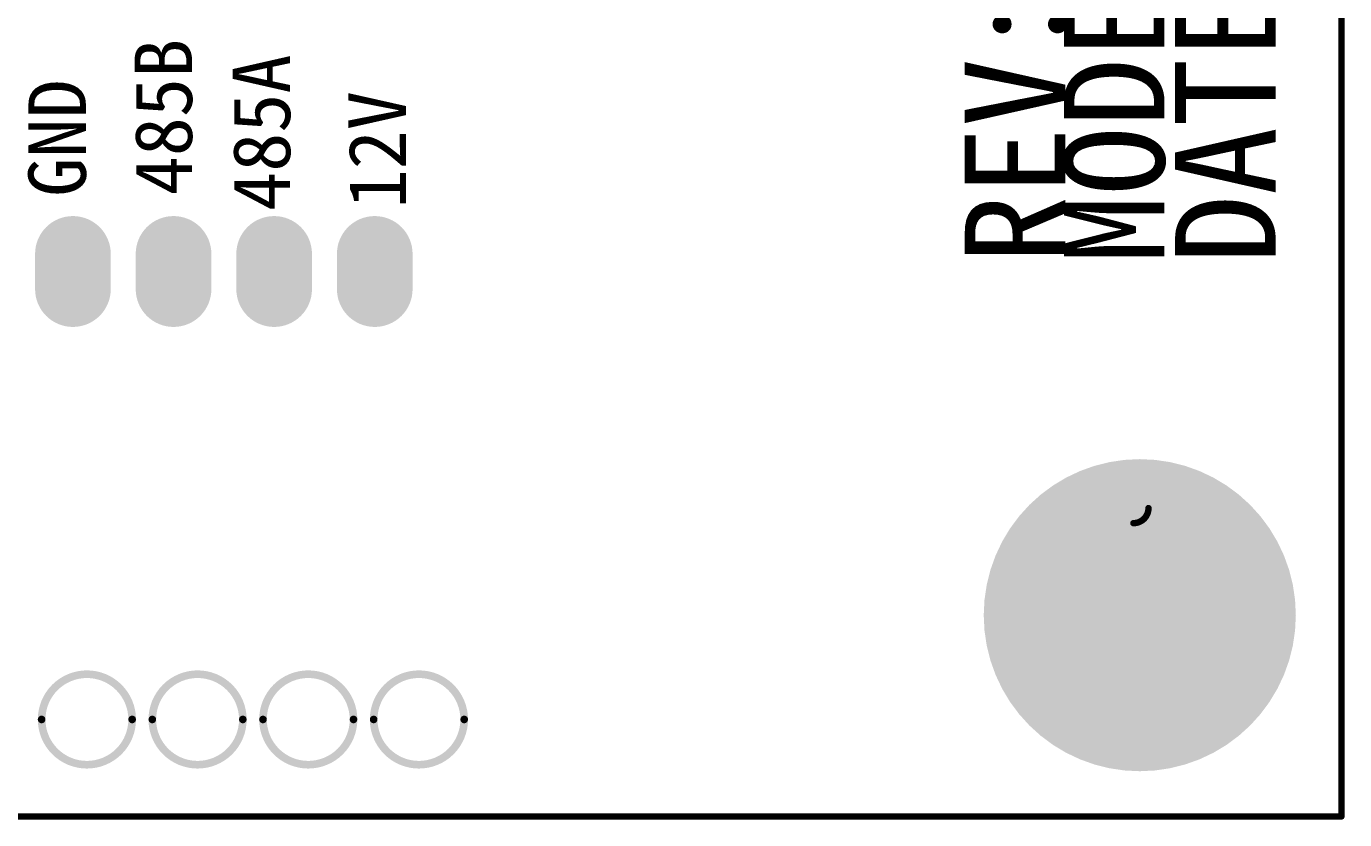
# Model space of a CAD drawing. Header units: inches. Extents: x 32166 to 66782, y 2386 to 7162.
# Drawn here: x 32972.6 to 33234.7, y 3394.3 to 3552 of the extents above; entities that cross this region are included whole.
import ezdxf

# ---------------------------------------------------------------- set-up
doc = ezdxf.new("R2010")
doc.units = ezdxf.units.IN
doc.header["$LTSCALE"] = 0.64311
doc.header["$MEASUREMENT"] = 0
for name, color, linetype in [('KEEPOUTLAYER', 6, 'CONTINUOUS'), ('MIDLAYER9', 2, 'CONTINUOUS'), ('MULTILAYER', 9, 'CONTINUOUS'), ('TOPLAYER', 1, 'CONTINUOUS'), ('TOPOVERLAY', 2, 'CONTINUOUS'), ('TOPSOLDER', 216, 'CONTINUOUS')]:
    doc.layers.add(name, color=color, linetype=linetype)
doc.styles.get("Standard").update_dxf_attribs({"font": 'txt', "width": 0.8})

msp = doc.modelspace()

# ---------------------------------------------------------------- linework, layer by layer
at = {"layer": 'KEEPOUTLAYER', "const_width": 1.28}
for points in [[(33234.02, 3394.92), (33234.02, 3894.92)], [(32754.02, 3394.92), (33234.02, 3394.92)]]:
    msp.add_lwpolyline(points, dxfattribs=at)
at = {"layer": 'KEEPOUTLAYER'}
for points, const_width in [([(32993.65, 3414.19, 1), (32975.65, 3414.19, 1)], 1.52), ([(33015.65, 3414.19, 1), (32997.65, 3414.19, 1)], 1.52), ([(33037.65, 3414.19, 1), (33019.65, 3414.19, 1)], 1.52), ([(33059.65, 3414.19, 1), (33041.65, 3414.19, 1)], 1.52), ([(32975.27, 3414.19, 1), (32976.02, 3414.19, 1)], 0.758), ([(32993.27, 3414.19, 1), (32994.02, 3414.19, 1)], 0.758), ([(32997.27, 3414.19, 1), (32998.02, 3414.19, 1)], 0.758), ([(33015.27, 3414.19, 1), (33016.02, 3414.19, 1)], 0.758), ([(33019.27, 3414.19, 1), (33020.02, 3414.19, 1)], 0.758), ([(33037.27, 3414.19, 1), (33038.02, 3414.19, 1)], 0.758), ([(33041.27, 3414.19, 1), (33042.02, 3414.19, 1)], 0.758), ([(33059.27, 3414.19, 1), (33060.02, 3414.19, 1)], 0.758), ([(33233.7, 3394.92, 1), (33234.34, 3394.92, 1)], 0.639), ([(33233.7, 3394.92, 1), (33234.34, 3394.92, 1)], 0.639)]:
    msp.add_lwpolyline(points, format="xyb", close=True, dxfattribs=dict(at, const_width=const_width))
at = {"layer": 'MIDLAYER9', "const_width": 13}
for points in [[(32981.87, 3506.74), (32981.87, 3499.74)], [(33001.87, 3506.74), (33001.87, 3499.74)], [(33021.87, 3506.74), (33021.87, 3499.74)], [(33041.87, 3506.74), (33041.87, 3499.74)]]:
    msp.add_lwpolyline(points, dxfattribs=at)
at = {"layer": 'MIDLAYER9'}
for points, const_width in [([(32978.62, 3506.74, 1), (32985.12, 3506.74, 1)], 6.5), ([(32998.62, 3506.74, 1), (33005.12, 3506.74, 1)], 6.5), ([(33018.62, 3506.74, 1), (33025.12, 3506.74, 1)], 6.5), ([(33038.62, 3506.74, 1), (33045.12, 3506.74, 1)], 6.5), ([(32978.62, 3499.74, 1), (32985.12, 3499.74, 1)], 6.5), ([(32998.62, 3499.74, 1), (33005.12, 3499.74, 1)], 6.5), ([(33018.62, 3499.74, 1), (33025.12, 3499.74, 1)], 6.5), ([(33038.62, 3499.74, 1), (33045.12, 3499.74, 1)], 6.5), ([(33178.94, 3434.92, 1), (33208.94, 3434.92, 1)], 30), ([(33192.92, 3456.9, 1), (33195.92, 3456.9, 1)], 3), ([(33192.92, 3456.9, 1), (33195.92, 3456.9, 1)], 3), ([(33192.92, 3456.9, 1), (33195.92, 3456.9, 1)], 3), ([(33185.13, 3455.48, 1), (33188.13, 3455.48, 1)], 3), ([(33185.13, 3455.48, 1), (33188.13, 3455.48, 1)], 3), ([(33185.13, 3455.48, 1), (33188.13, 3455.48, 1)], 3), ([(33200.72, 3455.58, 1), (33203.72, 3455.58, 1)], 3), ([(33200.72, 3455.58, 1), (33203.72, 3455.58, 1)], 3), ([(33200.72, 3455.58, 1), (33203.72, 3455.58, 1)], 3), ([(33178.29, 3451.48, 1), (33181.29, 3451.48, 1)], 3), ([(33178.29, 3451.48, 1), (33181.29, 3451.48, 1)], 3), ([(33178.29, 3451.48, 1), (33181.29, 3451.48, 1)], 3), ([(33207.61, 3451.66, 1), (33210.61, 3451.66, 1)], 3), ([(33207.61, 3451.66, 1), (33210.61, 3451.66, 1)], 3), ([(33207.61, 3451.66, 1), (33210.61, 3451.66, 1)], 3), ([(33212.73, 3445.62, 1), (33215.73, 3445.62, 1)], 3), ([(33212.73, 3445.62, 1), (33215.73, 3445.62, 1)], 3), ([(33212.73, 3445.62, 1), (33215.73, 3445.62, 1)], 3), ([(33173.24, 3445.39, 1), (33176.24, 3445.39, 1)], 3), ([(33173.24, 3445.39, 1), (33176.24, 3445.39, 1)], 3), ([(33173.24, 3445.39, 1), (33176.24, 3445.39, 1)], 3), ([(33170.58, 3437.93, 1), (33173.58, 3437.93, 1)], 3), ([(33170.58, 3437.93, 1), (33173.58, 3437.93, 1)], 3), ([(33170.58, 3437.93, 1), (33173.58, 3437.93, 1)], 3), ([(33215.48, 3438.2, 1), (33218.48, 3438.2, 1)], 3), ([(33215.48, 3438.2, 1), (33218.48, 3438.2, 1)], 3), ([(33215.48, 3438.2, 1), (33218.48, 3438.2, 1)], 3), ([(33170.62, 3430.01, 1), (33173.62, 3430.01, 1)], 3), ([(33170.62, 3430.01, 1), (33173.62, 3430.01, 1)], 3), ([(33170.62, 3430.01, 1), (33173.62, 3430.01, 1)], 3), ([(33215.53, 3430.28, 1), (33218.53, 3430.28, 1)], 3), ([(33215.53, 3430.28, 1), (33218.53, 3430.28, 1)], 3), ([(33215.53, 3430.28, 1), (33218.53, 3430.28, 1)], 3), ([(33173.38, 3422.59, 1), (33176.38, 3422.59, 1)], 3), ([(33173.38, 3422.59, 1), (33176.38, 3422.59, 1)], 3), ([(33173.38, 3422.59, 1), (33176.38, 3422.59, 1)], 3), ([(33212.87, 3422.82, 1), (33215.87, 3422.82, 1)], 3), ([(33212.87, 3422.82, 1), (33215.87, 3422.82, 1)], 3), ([(33212.87, 3422.82, 1), (33215.87, 3422.82, 1)], 3), ([(33207.81, 3416.73, 1), (33210.81, 3416.73, 1)], 3), ([(33207.81, 3416.73, 1), (33210.81, 3416.73, 1)], 3), ([(33207.81, 3416.73, 1), (33210.81, 3416.73, 1)], 3), ([(33178.5, 3416.55, 1), (33181.5, 3416.55, 1)], 3), ([(33178.5, 3416.55, 1), (33181.5, 3416.55, 1)], 3), ([(33185.38, 3412.63, 1), (33188.38, 3412.63, 1)], 3), ([(33185.38, 3412.63, 1), (33188.38, 3412.63, 1)], 3), ([(33200.98, 3412.73, 1), (33203.98, 3412.73, 1)], 3), ([(33200.98, 3412.73, 1), (33203.98, 3412.73, 1)], 3), ([(33193.19, 3411.3, 1), (33196.19, 3411.3, 1)], 3), ([(33193.19, 3411.3, 1), (33196.19, 3411.3, 1)], 3)]:
    msp.add_lwpolyline(points, format="xyb", close=True, dxfattribs=dict(at, const_width=const_width))
at = {"layer": 'MULTILAYER', "const_width": 13}
for points in [[(32981.87, 3506.74), (32981.87, 3499.74)], [(33001.87, 3506.74), (33001.87, 3499.74)], [(33021.87, 3506.74), (33021.87, 3499.74)], [(33041.87, 3506.74), (33041.87, 3499.74)]]:
    msp.add_lwpolyline(points, dxfattribs=at)
at = {"layer": 'MULTILAYER'}
for points, const_width in [([(32978.62, 3506.74, 1), (32985.12, 3506.74, 1)], 6.5), ([(32998.62, 3506.74, 1), (33005.12, 3506.74, 1)], 6.5), ([(33018.62, 3506.74, 1), (33025.12, 3506.74, 1)], 6.5), ([(33038.62, 3506.74, 1), (33045.12, 3506.74, 1)], 6.5), ([(32978.62, 3499.74, 1), (32985.12, 3499.74, 1)], 6.5), ([(32998.62, 3499.74, 1), (33005.12, 3499.74, 1)], 6.5), ([(33018.62, 3499.74, 1), (33025.12, 3499.74, 1)], 6.5), ([(33038.62, 3499.74, 1), (33045.12, 3499.74, 1)], 6.5), ([(33178.94, 3434.92, 1), (33208.94, 3434.92, 1)], 30), ([(33192.92, 3456.9, 1), (33195.92, 3456.9, 1)], 3), ([(33192.92, 3456.9, 1), (33195.92, 3456.9, 1)], 3), ([(33192.92, 3456.9, 1), (33195.92, 3456.9, 1)], 3), ([(33185.13, 3455.48, 1), (33188.13, 3455.48, 1)], 3), ([(33185.13, 3455.48, 1), (33188.13, 3455.48, 1)], 3), ([(33185.13, 3455.48, 1), (33188.13, 3455.48, 1)], 3), ([(33200.72, 3455.58, 1), (33203.72, 3455.58, 1)], 3), ([(33200.72, 3455.58, 1), (33203.72, 3455.58, 1)], 3), ([(33200.72, 3455.58, 1), (33203.72, 3455.58, 1)], 3), ([(33178.29, 3451.48, 1), (33181.29, 3451.48, 1)], 3), ([(33178.29, 3451.48, 1), (33181.29, 3451.48, 1)], 3), ([(33178.29, 3451.48, 1), (33181.29, 3451.48, 1)], 3), ([(33207.61, 3451.66, 1), (33210.61, 3451.66, 1)], 3), ([(33207.61, 3451.66, 1), (33210.61, 3451.66, 1)], 3), ([(33207.61, 3451.66, 1), (33210.61, 3451.66, 1)], 3), ([(33212.73, 3445.62, 1), (33215.73, 3445.62, 1)], 3), ([(33212.73, 3445.62, 1), (33215.73, 3445.62, 1)], 3), ([(33212.73, 3445.62, 1), (33215.73, 3445.62, 1)], 3), ([(33173.24, 3445.39, 1), (33176.24, 3445.39, 1)], 3), ([(33173.24, 3445.39, 1), (33176.24, 3445.39, 1)], 3), ([(33173.24, 3445.39, 1), (33176.24, 3445.39, 1)], 3), ([(33170.58, 3437.93, 1), (33173.58, 3437.93, 1)], 3), ([(33170.58, 3437.93, 1), (33173.58, 3437.93, 1)], 3), ([(33170.58, 3437.93, 1), (33173.58, 3437.93, 1)], 3), ([(33215.48, 3438.2, 1), (33218.48, 3438.2, 1)], 3), ([(33215.48, 3438.2, 1), (33218.48, 3438.2, 1)], 3), ([(33215.48, 3438.2, 1), (33218.48, 3438.2, 1)], 3), ([(33170.62, 3430.01, 1), (33173.62, 3430.01, 1)], 3), ([(33170.62, 3430.01, 1), (33173.62, 3430.01, 1)], 3), ([(33170.62, 3430.01, 1), (33173.62, 3430.01, 1)], 3), ([(33215.53, 3430.28, 1), (33218.53, 3430.28, 1)], 3), ([(33215.53, 3430.28, 1), (33218.53, 3430.28, 1)], 3), ([(33215.53, 3430.28, 1), (33218.53, 3430.28, 1)], 3), ([(33173.38, 3422.59, 1), (33176.38, 3422.59, 1)], 3), ([(33173.38, 3422.59, 1), (33176.38, 3422.59, 1)], 3), ([(33173.38, 3422.59, 1), (33176.38, 3422.59, 1)], 3), ([(33212.87, 3422.82, 1), (33215.87, 3422.82, 1)], 3), ([(33212.87, 3422.82, 1), (33215.87, 3422.82, 1)], 3), ([(33212.87, 3422.82, 1), (33215.87, 3422.82, 1)], 3), ([(33207.81, 3416.73, 1), (33210.81, 3416.73, 1)], 3), ([(33207.81, 3416.73, 1), (33210.81, 3416.73, 1)], 3), ([(33207.81, 3416.73, 1), (33210.81, 3416.73, 1)], 3), ([(33178.5, 3416.55, 1), (33181.5, 3416.55, 1)], 3), ([(33178.5, 3416.55, 1), (33181.5, 3416.55, 1)], 3), ([(33185.38, 3412.63, 1), (33188.38, 3412.63, 1)], 3), ([(33185.38, 3412.63, 1), (33188.38, 3412.63, 1)], 3), ([(33200.98, 3412.73, 1), (33203.98, 3412.73, 1)], 3), ([(33200.98, 3412.73, 1), (33203.98, 3412.73, 1)], 3), ([(33193.19, 3411.3, 1), (33196.19, 3411.3, 1)], 3), ([(33193.19, 3411.3, 1), (33196.19, 3411.3, 1)], 3)]:
    msp.add_lwpolyline(points, format="xyb", close=True, dxfattribs=dict(at, const_width=const_width))
at = {"layer": 'TOPLAYER', "const_width": 13}
for points in [[(32981.87, 3506.74), (32981.87, 3499.74)], [(33001.87, 3506.74), (33001.87, 3499.74)], [(33021.87, 3506.74), (33021.87, 3499.74)], [(33041.87, 3506.74), (33041.87, 3499.74)]]:
    msp.add_lwpolyline(points, dxfattribs=at)
at = {"layer": 'TOPLAYER'}
for points, const_width in [([(32978.62, 3506.74, 1), (32985.12, 3506.74, 1)], 6.5), ([(32998.62, 3506.74, 1), (33005.12, 3506.74, 1)], 6.5), ([(33018.62, 3506.74, 1), (33025.12, 3506.74, 1)], 6.5), ([(33038.62, 3506.74, 1), (33045.12, 3506.74, 1)], 6.5), ([(32978.62, 3499.74, 1), (32985.12, 3499.74, 1)], 6.5), ([(32998.62, 3499.74, 1), (33005.12, 3499.74, 1)], 6.5), ([(33018.62, 3499.74, 1), (33025.12, 3499.74, 1)], 6.5), ([(33038.62, 3499.74, 1), (33045.12, 3499.74, 1)], 6.5), ([(33178.94, 3434.92, 1), (33208.94, 3434.92, 1)], 30), ([(33192.92, 3456.9, 1), (33195.92, 3456.9, 1)], 3), ([(33192.92, 3456.9, 1), (33195.92, 3456.9, 1)], 3), ([(33192.92, 3456.9, 1), (33195.92, 3456.9, 1)], 3), ([(33185.13, 3455.48, 1), (33188.13, 3455.48, 1)], 3), ([(33185.13, 3455.48, 1), (33188.13, 3455.48, 1)], 3), ([(33185.13, 3455.48, 1), (33188.13, 3455.48, 1)], 3), ([(33200.72, 3455.58, 1), (33203.72, 3455.58, 1)], 3), ([(33200.72, 3455.58, 1), (33203.72, 3455.58, 1)], 3), ([(33200.72, 3455.58, 1), (33203.72, 3455.58, 1)], 3), ([(33178.29, 3451.48, 1), (33181.29, 3451.48, 1)], 3), ([(33178.29, 3451.48, 1), (33181.29, 3451.48, 1)], 3), ([(33178.29, 3451.48, 1), (33181.29, 3451.48, 1)], 3), ([(33207.61, 3451.66, 1), (33210.61, 3451.66, 1)], 3), ([(33207.61, 3451.66, 1), (33210.61, 3451.66, 1)], 3), ([(33207.61, 3451.66, 1), (33210.61, 3451.66, 1)], 3), ([(33212.73, 3445.62, 1), (33215.73, 3445.62, 1)], 3), ([(33212.73, 3445.62, 1), (33215.73, 3445.62, 1)], 3), ([(33212.73, 3445.62, 1), (33215.73, 3445.62, 1)], 3), ([(33173.24, 3445.39, 1), (33176.24, 3445.39, 1)], 3), ([(33173.24, 3445.39, 1), (33176.24, 3445.39, 1)], 3), ([(33173.24, 3445.39, 1), (33176.24, 3445.39, 1)], 3), ([(33170.58, 3437.93, 1), (33173.58, 3437.93, 1)], 3), ([(33170.58, 3437.93, 1), (33173.58, 3437.93, 1)], 3), ([(33170.58, 3437.93, 1), (33173.58, 3437.93, 1)], 3), ([(33215.48, 3438.2, 1), (33218.48, 3438.2, 1)], 3), ([(33215.48, 3438.2, 1), (33218.48, 3438.2, 1)], 3), ([(33215.48, 3438.2, 1), (33218.48, 3438.2, 1)], 3), ([(33170.62, 3430.01, 1), (33173.62, 3430.01, 1)], 3), ([(33170.62, 3430.01, 1), (33173.62, 3430.01, 1)], 3), ([(33170.62, 3430.01, 1), (33173.62, 3430.01, 1)], 3), ([(33215.53, 3430.28, 1), (33218.53, 3430.28, 1)], 3), ([(33215.53, 3430.28, 1), (33218.53, 3430.28, 1)], 3), ([(33215.53, 3430.28, 1), (33218.53, 3430.28, 1)], 3), ([(33173.38, 3422.59, 1), (33176.38, 3422.59, 1)], 3), ([(33173.38, 3422.59, 1), (33176.38, 3422.59, 1)], 3), ([(33173.38, 3422.59, 1), (33176.38, 3422.59, 1)], 3), ([(33212.87, 3422.82, 1), (33215.87, 3422.82, 1)], 3), ([(33212.87, 3422.82, 1), (33215.87, 3422.82, 1)], 3), ([(33212.87, 3422.82, 1), (33215.87, 3422.82, 1)], 3), ([(33207.81, 3416.73, 1), (33210.81, 3416.73, 1)], 3), ([(33207.81, 3416.73, 1), (33210.81, 3416.73, 1)], 3), ([(33207.81, 3416.73, 1), (33210.81, 3416.73, 1)], 3), ([(33178.5, 3416.55, 1), (33181.5, 3416.55, 1)], 3), ([(33178.5, 3416.55, 1), (33181.5, 3416.55, 1)], 3), ([(33185.38, 3412.63, 1), (33188.38, 3412.63, 1)], 3), ([(33185.38, 3412.63, 1), (33188.38, 3412.63, 1)], 3), ([(33200.98, 3412.73, 1), (33203.98, 3412.73, 1)], 3), ([(33200.98, 3412.73, 1), (33203.98, 3412.73, 1)], 3), ([(33193.19, 3411.3, 1), (33196.19, 3411.3, 1)], 3), ([(33193.19, 3411.3, 1), (33196.19, 3411.3, 1)], 3)]:
    msp.add_lwpolyline(points, format="xyb", close=True, dxfattribs=dict(at, const_width=const_width))
at = {"layer": 'TOPOVERLAY', "const_width": 1.28}
msp.add_lwpolyline([(33195.67, 3456.21, -0.414214), (33192.67, 3453.21)], format="xyb", dxfattribs=at)
msp.add_lwpolyline([(33195.67, 3456.21, -0.414214), (33192.67, 3453.21)], format="xyb", dxfattribs=at)
at = {"layer": 'TOPOVERLAY', "const_width": 0.638}
for points in [[(33195.35, 3456.21, 1), (33195.99, 3456.21, 1)], [(33195.35, 3456.21, 1), (33195.99, 3456.21, 1)], [(33192.35, 3453.21, 1), (33192.99, 3453.21, 1)], [(33192.35, 3453.21, 1), (33192.99, 3453.21, 1)]]:
    msp.add_lwpolyline(points, format="xyb", close=True, dxfattribs=at)
at = {"layer": 'TOPSOLDER', "const_width": 15.03}
for points in [[(32981.87, 3506.74), (32981.87, 3499.74)], [(33001.87, 3506.74), (33001.87, 3499.74)], [(33021.87, 3506.74), (33021.87, 3499.74)], [(33041.87, 3506.74), (33041.87, 3499.74)]]:
    msp.add_lwpolyline(points, dxfattribs=at)
at = {"layer": 'TOPSOLDER'}
for points, const_width in [([(32978.11, 3506.74, 1), (32985.63, 3506.74, 1)], 7.52), ([(32998.11, 3506.74, 1), (33005.63, 3506.74, 1)], 7.52), ([(33018.11, 3506.74, 1), (33025.63, 3506.74, 1)], 7.52), ([(33038.11, 3506.74, 1), (33045.63, 3506.74, 1)], 7.52), ([(32978.11, 3499.74, 1), (32985.63, 3499.74, 1)], 7.52), ([(32998.11, 3499.74, 1), (33005.63, 3499.74, 1)], 7.52), ([(33018.11, 3499.74, 1), (33025.63, 3499.74, 1)], 7.52), ([(33038.11, 3499.74, 1), (33045.63, 3499.74, 1)], 7.52), ([(33178.43, 3434.92, 1), (33209.45, 3434.92, 1)], 31.02), ([(33184.62, 3455.48, 1), (33188.64, 3455.48, 1)], 4.02), ([(33184.62, 3455.48, 1), (33188.64, 3455.48, 1)], 4.02), ([(33184.62, 3455.48, 1), (33188.64, 3455.48, 1)], 4.02), ([(33192.41, 3456.9, 1), (33196.43, 3456.9, 1)], 4.02), ([(33192.41, 3456.9, 1), (33196.43, 3456.9, 1)], 4.02), ([(33192.41, 3456.9, 1), (33196.43, 3456.9, 1)], 4.02), ([(33200.22, 3455.58, 1), (33204.23, 3455.58, 1)], 4.02), ([(33200.22, 3455.58, 1), (33204.23, 3455.58, 1)], 4.02), ([(33200.22, 3455.58, 1), (33204.23, 3455.58, 1)], 4.02), ([(33177.79, 3451.48, 1), (33181.8, 3451.48, 1)], 4.02), ([(33177.79, 3451.48, 1), (33181.8, 3451.48, 1)], 4.02), ([(33177.79, 3451.48, 1), (33181.8, 3451.48, 1)], 4.02), ([(33207.1, 3451.66, 1), (33211.11, 3451.66, 1)], 4.02), ([(33207.1, 3451.66, 1), (33211.11, 3451.66, 1)], 4.02), ([(33207.1, 3451.66, 1), (33211.11, 3451.66, 1)], 4.02), ([(33172.73, 3445.39, 1), (33176.75, 3445.39, 1)], 4.02), ([(33172.73, 3445.39, 1), (33176.75, 3445.39, 1)], 4.02), ([(33172.73, 3445.39, 1), (33176.75, 3445.39, 1)], 4.02), ([(33212.22, 3445.62, 1), (33216.24, 3445.62, 1)], 4.02), ([(33212.22, 3445.62, 1), (33216.24, 3445.62, 1)], 4.02), ([(33212.22, 3445.62, 1), (33216.24, 3445.62, 1)], 4.02), ([(33170.07, 3437.93, 1), (33174.08, 3437.93, 1)], 4.02), ([(33170.07, 3437.93, 1), (33174.08, 3437.93, 1)], 4.02), ([(33170.07, 3437.93, 1), (33174.08, 3437.93, 1)], 4.02), ([(33214.98, 3438.2, 1), (33218.99, 3438.2, 1)], 4.02), ([(33214.98, 3438.2, 1), (33218.99, 3438.2, 1)], 4.02), ([(33214.98, 3438.2, 1), (33218.99, 3438.2, 1)], 4.02), ([(33170.12, 3430.01, 1), (33174.13, 3430.01, 1)], 4.02), ([(33170.12, 3430.01, 1), (33174.13, 3430.01, 1)], 4.02), ([(33170.12, 3430.01, 1), (33174.13, 3430.01, 1)], 4.02), ([(33215.02, 3430.28, 1), (33219.04, 3430.28, 1)], 4.02), ([(33215.02, 3430.28, 1), (33219.04, 3430.28, 1)], 4.02), ([(33215.02, 3430.28, 1), (33219.04, 3430.28, 1)], 4.02), ([(33172.87, 3422.59, 1), (33176.89, 3422.59, 1)], 4.02), ([(33172.87, 3422.59, 1), (33176.89, 3422.59, 1)], 4.02), ([(33172.87, 3422.59, 1), (33176.89, 3422.59, 1)], 4.02), ([(33212.36, 3422.82, 1), (33216.38, 3422.82, 1)], 4.02), ([(33212.36, 3422.82, 1), (33216.38, 3422.82, 1)], 4.02), ([(33212.36, 3422.82, 1), (33216.38, 3422.82, 1)], 4.02), ([(33178, 3416.55, 1), (33182.01, 3416.55, 1)], 4.02), ([(33178, 3416.55, 1), (33182.01, 3416.55, 1)], 4.02), ([(33207.31, 3416.73, 1), (33211.32, 3416.73, 1)], 4.02), ([(33207.31, 3416.73, 1), (33211.32, 3416.73, 1)], 4.02), ([(33207.31, 3416.73, 1), (33211.32, 3416.73, 1)], 4.02), ([(33184.88, 3412.63, 1), (33188.89, 3412.63, 1)], 4.02), ([(33184.88, 3412.63, 1), (33188.89, 3412.63, 1)], 4.02), ([(33192.68, 3411.3, 1), (33196.7, 3411.3, 1)], 4.02), ([(33192.68, 3411.3, 1), (33196.7, 3411.3, 1)], 4.02), ([(33200.47, 3412.73, 1), (33204.49, 3412.73, 1)], 4.02), ([(33200.47, 3412.73, 1), (33204.49, 3412.73, 1)], 4.02)]:
    msp.add_lwpolyline(points, format="xyb", close=True, dxfattribs=dict(at, const_width=const_width))

# ---------------------------------------------------------------- texts
at = {"layer": 'TOPOVERLAY'}
for s, height, p in [('MODEL : MPDU2017-ZJ. PCB', 20, (33198.85, 3504.79)), ('DATE : 2017-04-01', 20, (33220.95, 3504.79)), ('REV: V1.0', 20, (33179.15, 3504.79)), ('485B', 11.43, (33005.55, 3518.39)), ('485A', 11.43, (33025.05, 3515.29)), ('GND', 11.43, (32984.45, 3518.09)), ('12V', 11.43, (33048.05, 3515.79))]:
    msp.add_text(s, height=height, rotation=90, dxfattribs=at).set_placement(p)

doc.saveas('drawing.dxf')
